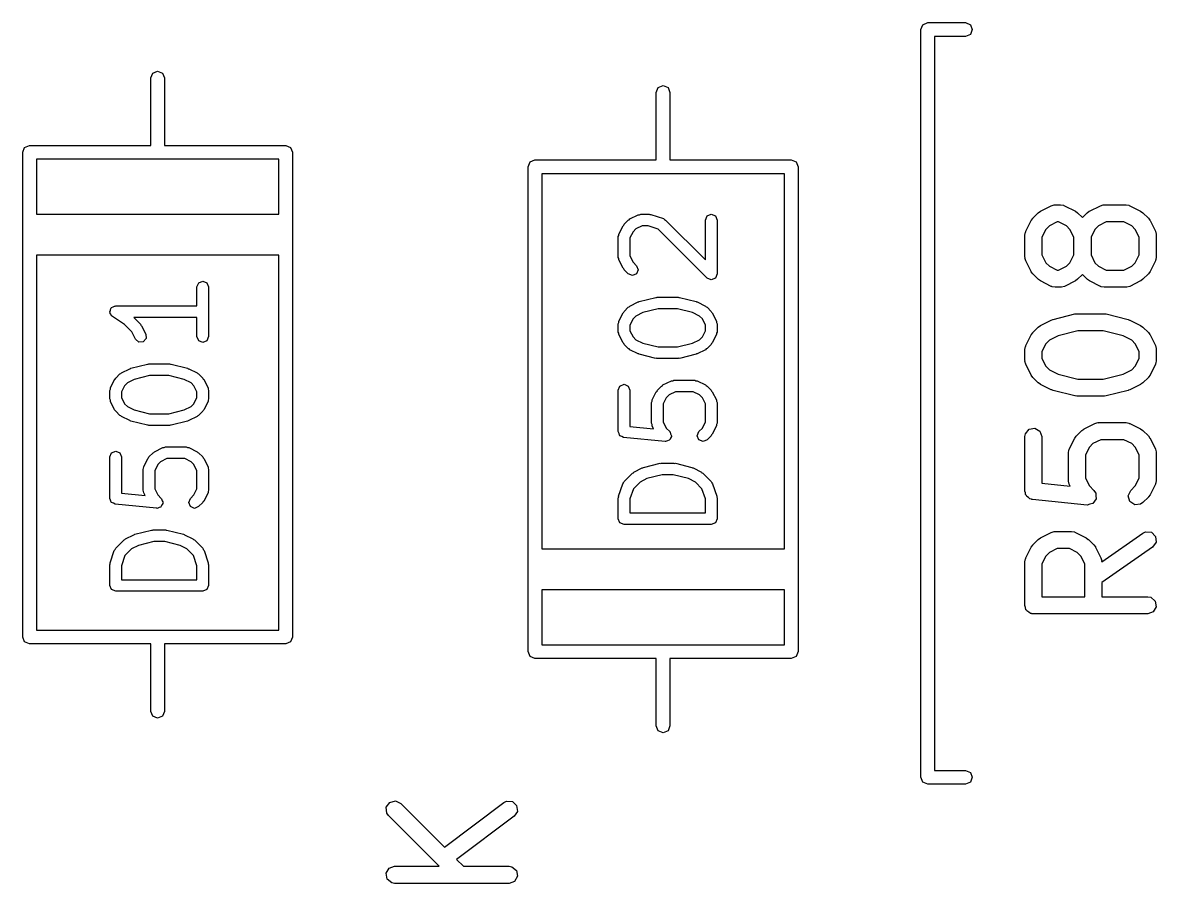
# Model space of a CAD drawing. Extents: x 101.6 to 192, y -111.7 to -65.4.
# Drawn here: x 172.91 to 182.82, y -77.96 to -70.43 of the extents above; entities that cross this region are included whole.
import ezdxf

# ---------------------------------------------------------------- set-up
doc = ezdxf.new("R2010")
doc.units = 0
doc.layers.add('BLACK', color=7, linetype='CONTINUOUS')

msp = doc.modelspace()

# ---------------------------------------------------------------- linework, layer by layer
at = {"layer": 'BLACK', "linetype": 'CONTINUOUS'}
for p, q in [((180.764, -70.4916), (180.782, -70.4492)), ((180.782, -70.4492), (180.824, -70.4316)), ((180.824, -70.4316), (181.154, -70.4316)), ((181.154, -70.4316), (181.197, -70.4492)), ((181.197, -70.4492), (181.214, -70.4916)), ((180.764, -77.0316), (180.764, -70.4916)), ((181.154, -70.5516), (180.884, -70.5516)), ((180.884, -70.5516), (180.884, -76.9716)), ((181.197, -70.534), (181.154, -70.5516)), ((181.214, -70.4916), (181.197, -70.534)), ((174.049, -70.873), (174.092, -70.8554)), ((174.092, -70.8554), (174.134, -70.873)), ((174.032, -70.9154), (174.049, -70.873)), ((174.032, -71.5054), (174.032, -70.9154)), ((174.134, -70.873), (174.152, -70.9154)), ((174.152, -70.9154), (174.152, -71.5054)), ((178.451, -71.0424), (178.469, -71)), ((178.451, -71.6324), (178.451, -71.0424)), ((178.469, -71), (178.511, -70.9824)), ((178.511, -70.9824), (178.554, -71)), ((178.554, -71), (178.571, -71.0424)), ((178.571, -71.0424), (178.571, -71.6324)), ((172.912, -71.5654), (172.929, -71.523)), ((172.929, -71.523), (172.972, -71.5054)), ((172.972, -71.5054), (174.032, -71.5054)), ((174.152, -71.5054), (175.212, -71.5054)), ((175.212, -71.5054), (175.254, -71.523)), ((175.254, -71.523), (175.272, -71.5654)), ((172.912, -75.8054), (172.912, -71.5654)), ((175.152, -71.6254), (173.032, -71.6254)), ((173.032, -71.6254), (173.032, -72.1054)), ((175.152, -72.1054), (175.152, -71.6254)), ((175.272, -71.5654), (175.272, -75.8054)), ((177.331, -71.6924), (177.349, -71.65)), ((177.349, -71.65), (177.391, -71.6324)), ((177.391, -71.6324), (178.451, -71.6324)), ((178.571, -71.6324), (179.631, -71.6324)), ((179.631, -71.6324), (179.674, -71.65)), ((179.674, -71.65), (179.691, -71.6924)), ((177.331, -75.9324), (177.331, -71.6924)), ((179.571, -71.7524), (177.451, -71.7524)), ((177.451, -71.7524), (177.451, -75.0324)), ((179.571, -75.0324), (179.571, -71.7524)), ((179.691, -71.6924), (179.691, -75.9324)), ((181.81, -72.0802), (181.905, -72.0326)), ((181.905, -72.0326), (181.93, -72.0252)), ((181.93, -72.0252), (181.934, -72.0262)), ((181.934, -72.0262), (181.939, -72.0247)), ((181.939, -72.0247), (181.986, -72.0247)), ((181.986, -72.0247), (182.012, -72.0292)), ((182.012, -72.0292), (182.015, -72.0321)), ((182.015, -72.0321), (182.02, -72.0326)), ((182.02, -72.0326), (182.115, -72.0802)), ((182.238, -72.0802), (182.334, -72.0326)), ((182.334, -72.0326), (182.359, -72.0252)), ((182.359, -72.0252), (182.363, -72.0262)), ((182.363, -72.0262), (182.367, -72.0247)), ((182.367, -72.0247), (182.558, -72.0247)), ((182.558, -72.0247), (182.583, -72.0292)), ((182.583, -72.0292), (182.587, -72.0321)), ((182.587, -72.0321), (182.591, -72.0326)), ((182.591, -72.0326), (182.686, -72.0802)), ((173.032, -72.1054), (175.152, -72.1054)), ((178.214, -72.1549), (178.22, -72.1486)), ((178.22, -72.1486), (178.293, -72.1123)), ((178.293, -72.1123), (178.304, -72.1115)), ((178.304, -72.1115), (178.315, -72.107)), ((178.315, -72.107), (178.388, -72.107)), ((178.388, -72.107), (178.396, -72.1102)), ((178.396, -72.1102), (178.404, -72.1096)), ((178.404, -72.1096), (178.513, -72.1459)), ((178.513, -72.1459), (178.522, -72.1536)), ((178.881, -72.1578), (178.896, -72.1218)), ((178.896, -72.1218), (178.932, -72.107)), ((178.932, -72.107), (178.968, -72.1218)), ((178.968, -72.1218), (178.983, -72.1578)), ((181.729, -72.1614), (181.742, -72.1434)), ((181.742, -72.1434), (181.743, -72.1419)), ((181.743, -72.1419), (181.79, -72.0943)), ((181.79, -72.0943), (181.809, -72.0814)), ((181.809, -72.0814), (181.81, -72.0802)), ((182.115, -72.0802), (182.133, -72.0936)), ((182.133, -72.0936), (182.135, -72.0943)), ((182.135, -72.0943), (182.177, -72.1365)), ((182.177, -72.1365), (182.219, -72.0943)), ((182.219, -72.0943), (182.237, -72.0814)), ((182.237, -72.0814), (182.238, -72.0802)), ((182.686, -72.0802), (182.704, -72.0936)), ((182.704, -72.0936), (182.706, -72.0943)), ((182.706, -72.0943), (182.754, -72.1419)), ((182.754, -72.1419), (182.766, -72.1603)), ((178.125, -72.2802), (178.161, -72.2076)), ((178.161, -72.2076), (178.167, -72.2021)), ((178.167, -72.2021), (178.17, -72.1944)), ((178.17, -72.1944), (178.207, -72.1581)), ((178.207, -72.1581), (178.214, -72.1549)), ((178.273, -72.2358), (178.248, -72.2604)), ((178.327, -72.2086), (178.273, -72.2358)), ((178.38, -72.2086), (178.327, -72.2086)), ((178.469, -72.2385), (178.38, -72.2086)), ((178.896, -72.6654), (178.469, -72.2385)), ((178.522, -72.1536), (178.533, -72.1581)), ((178.533, -72.1581), (178.881, -72.5068)), ((178.881, -72.5068), (178.881, -72.1578)), ((178.983, -72.1578), (178.983, -72.6295)), ((181.681, -72.2566), (181.729, -72.1614)), ((181.857, -72.2394), (181.823, -72.3079)), ((181.888, -72.209), (181.857, -72.2394)), ((181.956, -72.1747), (181.888, -72.209)), ((181.969, -72.1747), (181.956, -72.1747)), ((182.037, -72.209), (181.969, -72.1747)), ((182.067, -72.2394), (182.037, -72.209)), ((182.102, -72.3079), (182.067, -72.2394)), ((182.286, -72.2394), (182.252, -72.3079)), ((182.316, -72.209), (182.286, -72.2394)), ((182.385, -72.1747), (182.316, -72.209)), ((182.54, -72.1747), (182.385, -72.1747)), ((182.609, -72.209), (182.54, -72.1747)), ((182.639, -72.2394), (182.609, -72.209)), ((182.673, -72.3079), (182.639, -72.2394)), ((182.766, -72.1603), (182.768, -72.1614)), ((182.768, -72.1614), (182.815, -72.2566)), ((178.119, -72.3029), (178.124, -72.292)), ((178.119, -72.4843), (178.119, -72.3029)), ((178.124, -72.292), (178.125, -72.2802)), ((178.248, -72.2604), (178.221, -72.3149)), ((178.221, -72.3149), (178.221, -72.4723)), ((181.673, -72.2902), (181.678, -72.2645)), ((181.673, -72.4807), (181.673, -72.2902)), ((181.678, -72.2645), (181.681, -72.2611)), ((181.681, -72.2611), (181.681, -72.2566)), ((181.823, -72.3079), (181.823, -72.463)), ((182.102, -72.463), (182.102, -72.3079)), ((182.252, -72.3079), (182.252, -72.463)), ((182.673, -72.463), (182.673, -72.3079)), ((182.815, -72.2566), (182.823, -72.2816)), ((182.823, -72.2816), (182.822, -72.286)), ((182.822, -72.286), (182.823, -72.2902)), ((182.823, -72.2902), (182.823, -72.4807)), ((173.032, -72.4654), (173.032, -75.7454)), ((175.152, -72.4654), (173.032, -72.4654)), ((175.152, -75.7454), (175.152, -72.4654)), ((178.124, -72.4953), (178.119, -72.4843)), ((178.125, -72.5071), (178.124, -72.4953)), ((178.161, -72.5796), (178.125, -72.5071)), ((178.221, -72.4723), (178.248, -72.5268)), ((178.248, -72.5268), (178.279, -72.5573)), ((181.675, -72.4849), (181.673, -72.4807)), ((181.674, -72.4892), (181.675, -72.4849)), ((181.681, -72.5142), (181.674, -72.4892)), ((181.729, -72.6094), (181.681, -72.5142)), ((181.823, -72.463), (181.857, -72.5315)), ((181.857, -72.5315), (181.888, -72.5619)), ((182.037, -72.5619), (182.067, -72.5315)), ((182.067, -72.5315), (182.102, -72.463)), ((182.252, -72.463), (182.286, -72.5315)), ((182.286, -72.5315), (182.316, -72.5619)), ((182.609, -72.5619), (182.639, -72.5315)), ((182.639, -72.5315), (182.673, -72.463)), ((182.815, -72.5142), (182.768, -72.6094)), ((182.816, -72.5097), (182.815, -72.5142)), ((182.819, -72.5063), (182.816, -72.5097)), ((182.823, -72.4807), (182.819, -72.5063)), ((178.167, -72.5851), (178.161, -72.5796)), ((178.17, -72.5928), (178.167, -72.5851)), ((178.207, -72.6291), (178.17, -72.5928)), ((178.243, -72.644), (178.207, -72.6291)), ((178.279, -72.6291), (178.243, -72.644)), ((178.279, -72.5573), (178.293, -72.5932)), ((178.293, -72.5932), (178.279, -72.6291)), ((178.983, -72.6295), (178.968, -72.6654)), ((181.73, -72.6106), (181.729, -72.6094)), ((181.743, -72.6289), (181.73, -72.6106)), ((181.79, -72.6765), (181.743, -72.6289)), ((181.888, -72.5619), (181.956, -72.5961)), ((181.956, -72.5961), (181.969, -72.5961)), ((181.969, -72.5961), (182.037, -72.5619)), ((182.177, -72.6343), (182.135, -72.6765)), ((182.219, -72.6765), (182.177, -72.6343)), ((182.316, -72.5619), (182.385, -72.5961)), ((182.385, -72.5961), (182.54, -72.5961)), ((182.54, -72.5961), (182.609, -72.5619)), ((182.754, -72.6289), (182.706, -72.6765)), ((182.768, -72.6094), (182.754, -72.6274)), ((182.754, -72.6274), (182.754, -72.6289)), ((174.436, -72.742), (174.451, -72.706)), ((174.436, -72.9089), (174.436, -72.742)), ((174.451, -72.706), (174.487, -72.6912)), ((174.487, -72.6912), (174.523, -72.706)), ((174.523, -72.706), (174.538, -72.742)), ((174.538, -72.742), (174.538, -73.1774)), ((178.932, -72.6803), (178.896, -72.6654)), ((178.968, -72.6654), (178.932, -72.6803)), ((181.792, -72.6772), (181.79, -72.6765)), ((181.81, -72.6906), (181.792, -72.6772)), ((181.905, -72.7382), (181.81, -72.6906)), ((181.91, -72.7387), (181.905, -72.7382)), ((181.913, -72.7416), (181.91, -72.7387)), ((181.939, -72.7461), (181.913, -72.7416)), ((181.986, -72.7461), (181.939, -72.7461)), ((181.99, -72.7446), (181.986, -72.7461)), ((181.995, -72.7456), (181.99, -72.7446)), ((182.02, -72.7382), (181.995, -72.7456)), ((182.115, -72.6906), (182.02, -72.7382)), ((182.116, -72.6894), (182.115, -72.6906)), ((182.135, -72.6765), (182.116, -72.6894)), ((182.22, -72.6772), (182.219, -72.6765)), ((182.238, -72.6906), (182.22, -72.6772)), ((182.334, -72.7382), (182.238, -72.6906)), ((182.338, -72.7387), (182.334, -72.7382)), ((182.342, -72.7416), (182.338, -72.7387)), ((182.367, -72.7461), (182.342, -72.7416)), ((182.558, -72.7461), (182.367, -72.7461)), ((182.562, -72.7446), (182.558, -72.7461)), ((182.566, -72.7456), (182.562, -72.7446)), ((182.591, -72.7382), (182.566, -72.7456)), ((182.686, -72.6906), (182.591, -72.7382)), ((182.688, -72.6894), (182.686, -72.6906)), ((182.706, -72.6765), (182.688, -72.6894)), ((178.303, -72.8705), (178.448, -72.8342)), ((178.448, -72.8342), (178.454, -72.8351)), ((178.454, -72.8351), (178.46, -72.8327)), ((178.46, -72.8327), (178.642, -72.8327)), ((178.642, -72.8327), (178.648, -72.8351)), ((178.648, -72.8351), (178.654, -72.8342)), ((178.654, -72.8342), (178.799, -72.8705)), ((173.68, -72.946), (173.683, -72.9315)), ((173.683, -72.9315), (173.687, -72.9286)), ((173.687, -72.9286), (173.689, -72.9238)), ((173.689, -72.9238), (173.703, -72.9181)), ((173.703, -72.9181), (173.715, -72.9099)), ((173.715, -72.9099), (173.72, -72.9109)), ((173.72, -72.9109), (173.725, -72.9089)), ((173.725, -72.9089), (174.436, -72.9089)), ((178.17, -72.9564), (178.207, -72.9201)), ((178.207, -72.9201), (178.214, -72.9169)), ((178.214, -72.9169), (178.22, -72.9106)), ((178.22, -72.9106), (178.293, -72.8743)), ((178.293, -72.8743), (178.298, -72.8739)), ((178.298, -72.8739), (178.303, -72.8705)), ((178.467, -72.9343), (178.333, -72.9677)), ((178.636, -72.9343), (178.467, -72.9343)), ((178.769, -72.9677), (178.636, -72.9343)), ((178.799, -72.8705), (178.804, -72.8739)), ((178.804, -72.8739), (178.81, -72.8743)), ((178.81, -72.8743), (178.882, -72.9106)), ((178.882, -72.9106), (178.888, -72.9169)), ((178.888, -72.9169), (178.895, -72.9201)), ((178.895, -72.9201), (178.932, -72.9564)), ((173.674, -72.9597), (173.68, -72.946)), ((173.676, -72.9645), (173.674, -72.9597)), ((173.675, -72.9696), (173.676, -72.9645)), ((173.684, -72.9819), (173.675, -72.9696)), ((173.689, -72.9956), (173.684, -72.9819)), ((173.694, -72.9976), (173.689, -72.9956)), ((173.697, -73.002), (173.694, -72.9976)), ((173.802, -73.0717), (173.697, -73.002)), ((174.436, -73.0105), (173.884, -73.0105)), ((173.884, -73.0105), (173.942, -73.0689)), ((174.436, -73.1774), (174.436, -73.0105)), ((178.124, -73.054), (178.125, -73.0422)), ((178.125, -73.0422), (178.161, -72.9696)), ((178.161, -72.9696), (178.167, -72.9641)), ((178.167, -72.9641), (178.17, -72.9564)), ((178.248, -73.0224), (178.221, -73.0769)), ((178.273, -72.9978), (178.248, -73.0224)), ((178.333, -72.9677), (178.273, -72.9978)), ((178.829, -72.9978), (178.769, -72.9677)), ((178.854, -73.0224), (178.829, -72.9978)), ((178.881, -73.0769), (178.854, -73.0224)), ((178.932, -72.9564), (178.935, -72.9641)), ((178.935, -72.9641), (178.941, -72.9696)), ((178.941, -72.9696), (178.978, -73.0422)), ((178.978, -73.0422), (178.978, -73.054)), ((181.81, -73.0802), (181.905, -73.0326)), ((181.905, -73.0326), (181.918, -73.0289)), ((181.918, -73.0289), (181.92, -73.0269)), ((181.92, -73.0269), (182.111, -72.9793)), ((182.111, -72.9793), (182.126, -72.9783)), ((182.126, -72.9783), (182.129, -72.9771)), ((182.129, -72.9771), (182.367, -72.9771)), ((182.367, -72.9771), (182.382, -72.9797)), ((182.382, -72.9797), (182.385, -72.9793)), ((182.385, -72.9793), (182.576, -73.0269)), ((182.576, -73.0269), (182.588, -73.0322)), ((182.588, -73.0322), (182.591, -73.0326)), ((182.591, -73.0326), (182.686, -73.0802)), ((173.865, -73.1349), (173.802, -73.0717)), ((173.897, -73.2001), (173.865, -73.1349)), ((173.942, -73.0689), (173.946, -73.0766)), ((173.946, -73.0766), (173.952, -73.0821)), ((173.952, -73.0821), (173.988, -73.1547)), ((178.119, -73.0649), (178.124, -73.054)), ((178.119, -73.1375), (178.119, -73.0649)), ((178.124, -73.1484), (178.119, -73.1375)), ((178.221, -73.0769), (178.221, -73.1255)), ((178.221, -73.1255), (178.248, -73.18)), ((178.854, -73.18), (178.881, -73.1255)), ((178.881, -73.1255), (178.881, -73.0769)), ((178.978, -73.054), (178.983, -73.0649)), ((178.983, -73.1375), (178.978, -73.1484)), ((178.983, -73.0649), (178.983, -73.1375)), ((181.742, -73.1434), (181.743, -73.1419)), ((181.743, -73.1419), (181.79, -73.0943)), ((181.79, -73.0943), (181.809, -73.0814)), ((181.809, -73.0814), (181.81, -73.0802)), ((182.138, -73.1271), (181.965, -73.1705)), ((182.358, -73.1271), (182.138, -73.1271)), ((182.532, -73.1705), (182.358, -73.1271)), ((182.686, -73.0802), (182.704, -73.0936)), ((182.704, -73.0936), (182.706, -73.0943)), ((182.706, -73.0943), (182.754, -73.1419)), ((182.754, -73.1419), (182.766, -73.1603)), ((173.927, -73.2256), (173.897, -73.2001)), ((173.966, -73.2228), (173.927, -73.2256)), ((173.991, -73.1935), (173.966, -73.2228)), ((173.988, -73.1547), (173.991, -73.1935)), ((174.451, -73.2133), (174.436, -73.1774)), ((174.487, -73.2282), (174.451, -73.2133)), ((174.523, -73.2133), (174.487, -73.2282)), ((174.538, -73.1774), (174.523, -73.2133)), ((178.125, -73.1602), (178.124, -73.1484)), ((178.161, -73.2328), (178.125, -73.1602)), ((178.167, -73.2383), (178.161, -73.2328)), ((178.17, -73.246), (178.167, -73.2383)), ((178.248, -73.18), (178.273, -73.2046)), ((178.273, -73.2046), (178.333, -73.2347)), ((178.333, -73.2347), (178.467, -73.2681)), ((178.636, -73.2681), (178.769, -73.2347)), ((178.769, -73.2347), (178.829, -73.2046)), ((178.829, -73.2046), (178.854, -73.18)), ((178.935, -73.2383), (178.932, -73.246)), ((178.941, -73.2328), (178.935, -73.2383)), ((178.978, -73.1602), (178.941, -73.2328)), ((178.978, -73.1484), (178.978, -73.1602)), ((181.681, -73.2566), (181.729, -73.1614)), ((181.729, -73.1614), (181.742, -73.1434)), ((181.857, -73.2394), (181.823, -73.3079)), ((181.888, -73.209), (181.857, -73.2394)), ((181.965, -73.1705), (181.888, -73.209)), ((182.609, -73.209), (182.532, -73.1705)), ((182.639, -73.2394), (182.609, -73.209)), ((182.673, -73.3079), (182.639, -73.2394)), ((182.766, -73.1603), (182.768, -73.1614)), ((182.768, -73.1614), (182.815, -73.2566)), ((178.207, -73.2823), (178.17, -73.246)), ((178.214, -73.2855), (178.207, -73.2823)), ((178.22, -73.2918), (178.214, -73.2855)), ((178.293, -73.3281), (178.22, -73.2918)), ((178.298, -73.3285), (178.293, -73.3281)), ((178.303, -73.3319), (178.298, -73.3285)), ((178.448, -73.3682), (178.303, -73.3319)), ((178.467, -73.2681), (178.636, -73.2681)), ((178.799, -73.3319), (178.654, -73.3682)), ((178.804, -73.3285), (178.799, -73.3319)), ((178.81, -73.3281), (178.804, -73.3285)), ((178.882, -73.2918), (178.81, -73.3281)), ((178.888, -73.2855), (178.882, -73.2918)), ((178.895, -73.2823), (178.888, -73.2855)), ((178.932, -73.246), (178.895, -73.2823)), ((181.673, -73.2902), (181.678, -73.2645)), ((181.673, -73.3854), (181.673, -73.2902)), ((181.678, -73.2645), (181.681, -73.2611)), ((181.681, -73.2611), (181.681, -73.2566)), ((181.823, -73.3079), (181.823, -73.3677)), ((182.673, -73.3677), (182.673, -73.3079)), ((182.815, -73.2566), (182.823, -73.2816)), ((182.823, -73.2816), (182.822, -73.286)), ((182.822, -73.286), (182.823, -73.2902)), ((182.823, -73.2902), (182.823, -73.3854)), ((173.858, -73.4547), (174.003, -73.4184)), ((174.003, -73.4184), (174.009, -73.4193)), ((174.009, -73.4193), (174.015, -73.4169)), ((174.015, -73.4169), (174.197, -73.4169)), ((174.197, -73.4169), (174.203, -73.4193)), ((174.203, -73.4193), (174.209, -73.4184)), ((174.209, -73.4184), (174.354, -73.4547)), ((178.454, -73.3672), (178.448, -73.3682)), ((178.46, -73.3697), (178.454, -73.3672)), ((178.642, -73.3697), (178.46, -73.3697)), ((178.648, -73.3672), (178.642, -73.3697)), ((178.654, -73.3682), (178.648, -73.3672)), ((181.675, -73.3896), (181.673, -73.3854)), ((181.674, -73.394), (181.675, -73.3896)), ((181.681, -73.419), (181.674, -73.394)), ((181.729, -73.5142), (181.681, -73.419)), ((181.823, -73.3677), (181.857, -73.4362)), ((181.857, -73.4362), (181.888, -73.4666)), ((182.609, -73.4666), (182.639, -73.4362)), ((182.639, -73.4362), (182.673, -73.3677)), ((182.815, -73.419), (182.768, -73.5142)), ((182.816, -73.4145), (182.815, -73.419)), ((182.819, -73.4111), (182.816, -73.4145)), ((182.823, -73.3854), (182.819, -73.4111)), ((173.725, -73.5406), (173.762, -73.5043)), ((173.762, -73.5043), (173.769, -73.5011)), ((173.769, -73.5011), (173.775, -73.4948)), ((173.775, -73.4948), (173.848, -73.4585)), ((173.848, -73.4585), (173.853, -73.4581)), ((173.853, -73.4581), (173.858, -73.4547)), ((174.022, -73.5185), (173.888, -73.5519)), ((174.191, -73.5185), (174.022, -73.5185)), ((174.324, -73.5519), (174.191, -73.5185)), ((174.354, -73.4547), (174.359, -73.4581)), ((174.359, -73.4581), (174.365, -73.4585)), ((174.365, -73.4585), (174.437, -73.4948)), ((174.437, -73.4948), (174.443, -73.5011)), ((174.443, -73.5011), (174.45, -73.5043)), ((174.45, -73.5043), (174.487, -73.5406)), ((181.73, -73.5153), (181.729, -73.5142)), ((181.743, -73.5337), (181.73, -73.5153)), ((181.79, -73.5813), (181.743, -73.5337)), ((181.888, -73.4666), (181.965, -73.5051)), ((181.965, -73.5051), (182.138, -73.5485)), ((182.358, -73.5485), (182.532, -73.5051)), ((182.532, -73.5051), (182.609, -73.4666)), ((182.754, -73.5337), (182.706, -73.5813)), ((182.768, -73.5142), (182.754, -73.5322)), ((182.754, -73.5322), (182.754, -73.5337)), ((173.674, -73.6491), (173.679, -73.6382)), ((173.679, -73.6382), (173.68, -73.6264)), ((173.68, -73.6264), (173.716, -73.5538)), ((173.716, -73.5538), (173.722, -73.5483)), ((173.722, -73.5483), (173.725, -73.5406)), ((173.803, -73.6066), (173.776, -73.6611)), ((173.828, -73.582), (173.803, -73.6066)), ((173.888, -73.5519), (173.828, -73.582)), ((174.384, -73.582), (174.324, -73.5519)), ((174.409, -73.6066), (174.384, -73.582)), ((174.436, -73.6611), (174.409, -73.6066)), ((174.487, -73.5406), (174.49, -73.5483)), ((174.49, -73.5483), (174.496, -73.5538)), ((174.496, -73.5538), (174.533, -73.6264)), ((174.533, -73.6264), (174.533, -73.6382)), ((174.533, -73.6382), (174.538, -73.6491)), ((178.119, -73.6455), (178.134, -73.6096)), ((178.134, -73.6096), (178.17, -73.5947)), ((178.17, -73.5947), (178.206, -73.6096)), ((178.206, -73.6096), (178.221, -73.6455)), ((178.461, -73.6458), (178.497, -73.6096)), ((178.497, -73.6096), (178.505, -73.6064)), ((178.505, -73.6064), (178.51, -73.6)), ((178.51, -73.6), (178.583, -73.5638)), ((178.583, -73.5638), (178.595, -73.5629)), ((178.595, -73.5629), (178.606, -73.5584)), ((178.606, -73.5584), (178.787, -73.5584)), ((178.787, -73.5584), (178.798, -73.5629)), ((178.798, -73.5629), (178.81, -73.5638)), ((178.81, -73.5638), (178.882, -73.6)), ((178.882, -73.6), (178.888, -73.6064)), ((178.888, -73.6064), (178.895, -73.6096)), ((178.895, -73.6096), (178.932, -73.6458)), ((181.792, -73.582), (181.79, -73.5813)), ((181.81, -73.5954), (181.792, -73.582)), ((181.905, -73.643), (181.81, -73.5954)), ((182.138, -73.5485), (182.358, -73.5485)), ((182.686, -73.5954), (182.591, -73.643)), ((182.688, -73.5942), (182.686, -73.5954)), ((182.706, -73.5813), (182.688, -73.5942)), ((173.674, -73.7217), (173.674, -73.6491)), ((173.679, -73.7326), (173.674, -73.7217)), ((173.68, -73.7444), (173.679, -73.7326)), ((173.776, -73.6611), (173.776, -73.7097)), ((173.776, -73.7097), (173.803, -73.7642)), ((174.409, -73.7642), (174.436, -73.7097)), ((174.436, -73.7097), (174.436, -73.6611)), ((174.538, -73.7217), (174.533, -73.7326)), ((174.533, -73.7326), (174.533, -73.7444)), ((174.538, -73.6491), (174.538, -73.7217)), ((178.119, -74.0083), (178.119, -73.6455)), ((178.221, -73.6455), (178.221, -73.9624)), ((178.414, -73.7434), (178.415, -73.7316)), ((178.415, -73.7316), (178.451, -73.6591)), ((178.451, -73.6591), (178.458, -73.6536)), ((178.458, -73.6536), (178.461, -73.6458)), ((178.538, -73.7119), (178.511, -73.7663)), ((178.563, -73.6872), (178.538, -73.7119)), ((178.618, -73.66), (178.563, -73.6872)), ((178.775, -73.66), (178.618, -73.66)), ((178.829, -73.6872), (178.775, -73.66)), ((178.854, -73.7119), (178.829, -73.6872)), ((178.881, -73.7663), (178.854, -73.7119)), ((178.932, -73.6458), (178.935, -73.6536)), ((178.935, -73.6536), (178.941, -73.6591)), ((178.941, -73.6591), (178.978, -73.7316)), ((178.978, -73.7316), (178.978, -73.7434)), ((181.909, -73.6434), (181.905, -73.643)), ((181.92, -73.6487), (181.909, -73.6434)), ((182.111, -73.6963), (181.92, -73.6487)), ((182.114, -73.6959), (182.111, -73.6963)), ((182.129, -73.6985), (182.114, -73.6959)), ((182.367, -73.6985), (182.129, -73.6985)), ((182.37, -73.6973), (182.367, -73.6985)), ((182.385, -73.6963), (182.37, -73.6973)), ((182.576, -73.6487), (182.385, -73.6963)), ((182.579, -73.6467), (182.576, -73.6487)), ((182.591, -73.643), (182.579, -73.6467)), ((173.716, -73.817), (173.68, -73.7444)), ((173.722, -73.8225), (173.716, -73.817)), ((173.725, -73.8302), (173.722, -73.8225)), ((173.762, -73.8665), (173.725, -73.8302)), ((173.803, -73.7642), (173.828, -73.7888)), ((173.828, -73.7888), (173.888, -73.8189)), ((173.888, -73.8189), (174.022, -73.8523)), ((174.191, -73.8523), (174.324, -73.8189)), ((174.324, -73.8189), (174.384, -73.7888)), ((174.384, -73.7888), (174.409, -73.7642)), ((174.487, -73.8302), (174.45, -73.8665)), ((174.49, -73.8225), (174.487, -73.8302)), ((174.496, -73.817), (174.49, -73.8225)), ((174.533, -73.7444), (174.496, -73.817)), ((178.41, -73.7543), (178.414, -73.7434)), ((178.41, -73.9358), (178.41, -73.7543)), ((178.511, -73.7663), (178.511, -73.9238)), ((178.881, -73.9238), (178.881, -73.7663)), ((178.978, -73.7434), (178.983, -73.7543)), ((178.983, -73.7543), (178.983, -73.9358)), ((173.769, -73.8697), (173.762, -73.8665)), ((173.775, -73.876), (173.769, -73.8697)), ((173.848, -73.9123), (173.775, -73.876)), ((173.853, -73.9127), (173.848, -73.9123)), ((173.858, -73.9161), (173.853, -73.9127)), ((174.003, -73.9524), (173.858, -73.9161)), ((174.022, -73.8523), (174.191, -73.8523)), ((174.354, -73.9161), (174.209, -73.9524)), ((174.359, -73.9127), (174.354, -73.9161)), ((174.365, -73.9123), (174.359, -73.9127)), ((174.437, -73.876), (174.365, -73.9123)), ((174.443, -73.8697), (174.437, -73.876)), ((174.45, -73.8665), (174.443, -73.8697)), ((178.414, -73.9467), (178.41, -73.9358)), ((178.511, -73.9238), (178.538, -73.9783)), ((178.854, -73.9783), (178.881, -73.9238)), ((178.983, -73.9358), (178.978, -73.9467)), ((182.286, -73.9374), (182.311, -73.93)), ((182.311, -73.93), (182.315, -73.931)), ((182.315, -73.931), (182.32, -73.9295)), ((182.32, -73.9295), (182.558, -73.9295)), ((182.558, -73.9295), (182.583, -73.934)), ((182.583, -73.934), (182.587, -73.9369)), ((174.009, -73.9514), (174.003, -73.9524)), ((174.015, -73.9539), (174.009, -73.9514)), ((174.197, -73.9539), (174.015, -73.9539)), ((174.203, -73.9514), (174.197, -73.9539)), ((174.209, -73.9524), (174.203, -73.9514)), ((178.126, -74.0241), (178.119, -74.0083)), ((178.131, -74.0405), (178.126, -74.0241)), ((178.221, -73.9624), (178.427, -73.983)), ((178.415, -73.9585), (178.414, -73.9467)), ((178.427, -73.983), (178.415, -73.9585)), ((178.538, -73.9783), (178.569, -74.0087)), ((178.569, -74.0087), (178.57, -74.0112)), ((178.57, -74.0112), (178.572, -74.0125)), ((178.572, -74.0125), (178.577, -74.0288)), ((178.577, -74.0288), (178.584, -74.0446)), ((178.809, -74.0446), (178.824, -74.0087)), ((178.824, -74.0087), (178.854, -73.9783)), ((178.941, -74.0311), (178.935, -74.0365)), ((178.978, -73.9585), (178.941, -74.0311)), ((178.978, -73.9467), (178.978, -73.9585)), ((181.673, -74.0521), (181.678, -74.0264)), ((181.678, -74.0264), (181.711, -73.9871)), ((181.711, -73.9871), (181.761, -73.9782)), ((181.761, -73.9782), (181.806, -74.0039)), ((181.806, -74.0039), (181.823, -74.0521)), ((182.124, -74.0467), (182.171, -73.9991)), ((182.171, -73.9991), (182.19, -73.9862)), ((182.19, -73.9862), (182.191, -73.985)), ((182.191, -73.985), (182.286, -73.9374)), ((182.587, -73.9369), (182.591, -73.9374)), ((182.591, -73.9374), (182.686, -73.985)), ((182.686, -73.985), (182.704, -73.9984)), ((182.704, -73.9984), (182.706, -73.9991)), ((182.706, -73.9991), (182.754, -74.0467)), ((178.133, -74.0418), (178.131, -74.0405)), ((178.134, -74.0443), (178.133, -74.0418)), ((178.15, -74.0508), (178.134, -74.0443)), ((178.165, -74.0589), (178.15, -74.0508)), ((178.528, -74.0952), (178.165, -74.0589)), ((178.53, -74.0944), (178.528, -74.0952)), ((178.533, -74.0954), (178.53, -74.0944)), ((178.549, -74.0889), (178.533, -74.0954)), ((178.565, -74.0839), (178.549, -74.0889)), ((178.566, -74.0816), (178.565, -74.0839)), ((178.569, -74.0805), (178.566, -74.0816)), ((178.575, -74.0648), (178.569, -74.0805)), ((178.584, -74.0497), (178.575, -74.0648)), ((178.584, -74.0446), (178.583, -74.0471)), ((178.583, -74.0471), (178.584, -74.0497)), ((178.824, -74.0805), (178.809, -74.0446)), ((178.86, -74.0954), (178.824, -74.0805)), ((178.895, -74.0805), (178.86, -74.0954)), ((178.932, -74.0443), (178.895, -74.0805)), ((178.935, -74.0365), (178.932, -74.0443)), ((181.673, -74.5283), (181.673, -74.0521)), ((181.823, -74.0521), (181.823, -74.4604)), ((182.062, -74.1614), (182.11, -74.0662)), ((182.11, -74.0662), (182.123, -74.0482)), ((182.123, -74.0482), (182.124, -74.0467)), ((182.269, -74.1137), (182.238, -74.1441)), ((182.337, -74.0795), (182.269, -74.1137)), ((182.54, -74.0795), (182.337, -74.0795)), ((182.609, -74.1137), (182.54, -74.0795)), ((182.639, -74.1441), (182.609, -74.1137)), ((182.754, -74.0467), (182.766, -74.065)), ((182.766, -74.065), (182.768, -74.0662)), ((182.768, -74.0662), (182.815, -74.1614)), ((173.674, -74.2297), (173.689, -74.1938)), ((173.674, -74.5925), (173.674, -74.2297)), ((173.689, -74.1938), (173.725, -74.1789)), ((173.725, -74.1789), (173.761, -74.1938)), ((173.761, -74.1938), (173.776, -74.2297)), ((173.776, -74.2297), (173.776, -74.5466)), ((174.013, -74.2378), (174.016, -74.23)), ((174.016, -74.23), (174.052, -74.1938)), ((174.052, -74.1938), (174.06, -74.1906)), ((174.06, -74.1906), (174.065, -74.1842)), ((174.065, -74.1842), (174.138, -74.148)), ((174.138, -74.148), (174.15, -74.1471)), ((174.15, -74.1471), (174.161, -74.1426)), ((174.161, -74.1426), (174.342, -74.1426)), ((174.342, -74.1426), (174.353, -74.1471)), ((174.353, -74.1471), (174.365, -74.148)), ((174.365, -74.148), (174.437, -74.1842)), ((174.437, -74.1842), (174.443, -74.1906)), ((174.443, -74.1906), (174.45, -74.1938)), ((174.45, -74.1938), (174.487, -74.23)), ((174.487, -74.23), (174.49, -74.2378)), ((182.054, -74.1949), (182.059, -74.1693)), ((182.054, -74.433), (182.054, -74.1949)), ((182.059, -74.1693), (182.062, -74.1659)), ((182.062, -74.1659), (182.062, -74.1614)), ((182.238, -74.1441), (182.204, -74.2126)), ((182.204, -74.2126), (182.204, -74.4153)), ((182.673, -74.2126), (182.639, -74.1441)), ((182.673, -74.4153), (182.673, -74.2126)), ((182.815, -74.1614), (182.823, -74.1864)), ((182.823, -74.1864), (182.822, -74.1907)), ((182.822, -74.1907), (182.823, -74.1949)), ((182.823, -74.1949), (182.823, -74.433)), ((173.965, -74.3385), (173.969, -74.3276)), ((173.969, -74.3276), (173.97, -74.3158)), ((173.97, -74.3158), (174.006, -74.2433)), ((174.006, -74.2433), (174.013, -74.2378)), ((174.093, -74.2961), (174.066, -74.3505)), ((174.118, -74.2714), (174.093, -74.2961)), ((174.173, -74.2442), (174.118, -74.2714)), ((174.33, -74.2442), (174.173, -74.2442)), ((174.384, -74.2714), (174.33, -74.2442)), ((174.409, -74.2961), (174.384, -74.2714)), ((174.436, -74.3505), (174.409, -74.2961)), ((174.49, -74.2378), (174.496, -74.2433)), ((174.496, -74.2433), (174.533, -74.3158)), ((174.533, -74.3158), (174.533, -74.3276)), ((174.533, -74.3276), (174.538, -74.3385)), ((178.256, -74.362), (178.329, -74.3258)), ((178.329, -74.3258), (178.335, -74.3254)), ((178.335, -74.3254), (178.339, -74.3219)), ((178.339, -74.3219), (178.484, -74.2856)), ((178.484, -74.2856), (178.491, -74.2866)), ((178.491, -74.2866), (178.497, -74.2841)), ((178.497, -74.2841), (178.606, -74.2841)), ((178.606, -74.2841), (178.611, -74.2866)), ((178.611, -74.2866), (178.618, -74.2856)), ((178.618, -74.2856), (178.763, -74.3219)), ((178.763, -74.3219), (178.768, -74.3254)), ((178.768, -74.3254), (178.773, -74.3258)), ((178.773, -74.3258), (178.846, -74.362)), ((173.965, -74.52), (173.965, -74.3385)), ((174.066, -74.3505), (174.066, -74.508)), ((174.436, -74.508), (174.436, -74.3505)), ((174.538, -74.3385), (174.538, -74.52)), ((178.17, -74.4441), (178.243, -74.3716)), ((178.243, -74.3716), (178.251, -74.3684)), ((178.251, -74.3684), (178.256, -74.362)), ((178.369, -74.4191), (178.309, -74.4492)), ((178.503, -74.3857), (178.369, -74.4191)), ((178.599, -74.3857), (178.503, -74.3857)), ((178.733, -74.4191), (178.599, -74.3857)), ((178.793, -74.4492), (178.733, -74.4191)), ((178.846, -74.362), (178.851, -74.3684)), ((178.851, -74.3684), (178.859, -74.3716)), ((178.859, -74.3716), (178.932, -74.4441)), ((182.204, -74.4153), (182.238, -74.4838)), ((182.639, -74.4838), (182.673, -74.4153)), ((173.969, -74.5309), (173.965, -74.52)), ((174.066, -74.508), (174.093, -74.5624)), ((174.409, -74.5625), (174.436, -74.508)), ((174.538, -74.52), (174.533, -74.5309)), ((178.122, -74.5728), (178.158, -74.464)), ((178.158, -74.464), (178.166, -74.4551)), ((178.166, -74.4551), (178.17, -74.4441)), ((178.251, -74.5075), (178.221, -74.5972)), ((178.309, -74.4492), (178.251, -74.5075)), ((178.851, -74.5075), (178.793, -74.4492)), ((178.881, -74.5972), (178.851, -74.5075)), ((178.932, -74.4441), (178.936, -74.4551)), ((178.936, -74.4551), (178.944, -74.464)), ((178.944, -74.464), (178.98, -74.5728)), ((181.679, -74.5432), (181.673, -74.5283)), ((181.823, -74.4604), (182.071, -74.4852)), ((182.056, -74.4373), (182.054, -74.433)), ((182.055, -74.4416), (182.056, -74.4373)), ((182.062, -74.4666), (182.055, -74.4416)), ((182.071, -74.4852), (182.062, -74.4666)), ((182.238, -74.4838), (182.277, -74.5229)), ((182.277, -74.5229), (182.292, -74.5442)), ((182.578, -74.5694), (182.6, -74.5229)), ((182.6, -74.5229), (182.639, -74.4838)), ((182.815, -74.4666), (182.768, -74.5618)), ((182.816, -74.4621), (182.815, -74.4666)), ((182.819, -74.4587), (182.816, -74.4621)), ((182.823, -74.433), (182.819, -74.4587)), ((173.681, -74.6083), (173.674, -74.5925)), ((173.686, -74.6247), (173.681, -74.6083)), ((173.688, -74.626), (173.686, -74.6247)), ((173.689, -74.6285), (173.688, -74.626)), ((173.705, -74.635), (173.689, -74.6285)), ((173.776, -74.5466), (173.982, -74.5672)), ((173.97, -74.5427), (173.969, -74.5309)), ((173.982, -74.5672), (173.97, -74.5427)), ((174.093, -74.5624), (174.124, -74.5929)), ((174.124, -74.5929), (174.125, -74.5954)), ((174.125, -74.5954), (174.127, -74.5967)), ((174.127, -74.5967), (174.132, -74.613)), ((174.132, -74.613), (174.139, -74.6288)), ((174.139, -74.6288), (174.138, -74.6313)), ((174.364, -74.6288), (174.379, -74.5929)), ((174.379, -74.6647), (174.364, -74.6288)), ((174.379, -74.5929), (174.409, -74.5625)), ((174.487, -74.6285), (174.45, -74.6647)), ((174.49, -74.6207), (174.487, -74.6285)), ((174.496, -74.6153), (174.49, -74.6207)), ((174.533, -74.5427), (174.496, -74.6153)), ((174.533, -74.5309), (174.533, -74.5427)), ((178.119, -74.5889), (178.123, -74.5812)), ((178.119, -74.7703), (178.119, -74.5889)), ((178.123, -74.5812), (178.122, -74.5728)), ((178.221, -74.5972), (178.221, -74.7195)), ((178.881, -74.7195), (178.881, -74.5972)), ((178.98, -74.5728), (178.98, -74.5812)), ((178.98, -74.5812), (178.983, -74.5889)), ((178.983, -74.5889), (178.983, -74.7703)), ((181.68, -74.5591), (181.679, -74.5432)), ((181.687, -74.5666), (181.68, -74.5591)), ((181.691, -74.5765), (181.687, -74.5666)), ((181.705, -74.5844), (181.691, -74.5765)), ((181.716, -74.5959), (181.705, -74.5844)), ((181.732, -74.6006), (181.716, -74.5959)), ((181.735, -74.6021), (181.732, -74.6006)), ((181.737, -74.6018), (181.735, -74.6021)), ((181.741, -74.6029), (181.737, -74.6018)), ((182.217, -74.6505), (181.741, -74.6029)), ((182.282, -74.6167), (182.267, -74.6373)), ((182.297, -74.5962), (182.282, -74.6167)), ((182.292, -74.5442), (182.292, -74.5447)), ((182.292, -74.5447), (182.293, -74.545)), ((182.293, -74.545), (182.295, -74.5702)), ((182.295, -74.5702), (182.297, -74.5953)), ((182.297, -74.5953), (182.297, -74.5957)), ((182.297, -74.5957), (182.297, -74.5962)), ((182.592, -74.6189), (182.578, -74.5694)), ((182.634, -74.6483), (182.592, -74.6189)), ((182.706, -74.6289), (182.685, -74.6439)), ((182.754, -74.5813), (182.706, -74.6289)), ((182.768, -74.5618), (182.754, -74.5798)), ((182.754, -74.5798), (182.754, -74.5813)), ((173.72, -74.6431), (173.705, -74.635)), ((174.083, -74.6794), (173.72, -74.6431)), ((174.085, -74.6786), (174.083, -74.6794)), ((174.088, -74.6796), (174.085, -74.6786)), ((174.104, -74.6731), (174.088, -74.6796)), ((174.12, -74.6681), (174.104, -74.6731)), ((174.121, -74.6658), (174.12, -74.6681)), ((174.124, -74.6647), (174.121, -74.6658)), ((174.13, -74.649), (174.124, -74.6647)), ((174.139, -74.6339), (174.13, -74.649)), ((174.138, -74.6313), (174.139, -74.6339)), ((174.415, -74.6796), (174.379, -74.6647)), ((174.45, -74.6647), (174.415, -74.6796)), ((178.221, -74.7195), (178.881, -74.7195)), ((182.218, -74.6506), (182.217, -74.6504)), ((182.217, -74.6504), (182.217, -74.6505)), ((182.242, -74.6441), (182.218, -74.6506)), ((182.267, -74.6379), (182.242, -74.6441)), ((182.267, -74.6373), (182.267, -74.6375)), ((182.267, -74.6375), (182.267, -74.6379)), ((182.685, -74.6439), (182.634, -74.6483)), ((178.134, -74.8063), (178.119, -74.7703)), ((178.17, -74.8211), (178.134, -74.8063)), ((178.932, -74.8211), (178.17, -74.8211)), ((178.968, -74.8063), (178.932, -74.8211)), ((178.983, -74.7703), (178.968, -74.8063)), ((173.811, -74.9462), (173.884, -74.91)), ((173.884, -74.91), (173.89, -74.9096)), ((173.89, -74.9096), (173.894, -74.9061)), ((173.894, -74.9061), (174.039, -74.8698)), ((174.039, -74.8698), (174.046, -74.8708)), ((174.046, -74.8708), (174.052, -74.8683)), ((174.052, -74.8683), (174.161, -74.8683)), ((174.161, -74.8683), (174.166, -74.8708)), ((174.166, -74.8708), (174.173, -74.8698)), ((174.173, -74.8698), (174.318, -74.9061)), ((174.318, -74.9061), (174.323, -74.9096)), ((174.323, -74.9096), (174.328, -74.91)), ((174.328, -74.91), (174.401, -74.9462)), ((181.81, -74.9374), (181.905, -74.8898)), ((181.905, -74.8898), (181.93, -74.8823)), ((181.93, -74.8823), (181.934, -74.8834)), ((181.934, -74.8834), (181.939, -74.8818)), ((181.939, -74.8818), (182.082, -74.8818)), ((182.082, -74.8818), (182.107, -74.8864)), ((182.107, -74.8864), (182.111, -74.8893)), ((182.111, -74.8893), (182.115, -74.8898)), ((182.115, -74.8898), (182.21, -74.9374)), ((182.347, -75.1464), (182.705, -74.8954)), ((182.705, -74.8954), (182.729, -74.8844)), ((182.729, -74.8844), (182.78, -74.8889)), ((182.78, -74.8889), (182.816, -74.9252)), ((182.816, -74.9252), (182.821, -74.9763)), ((173.725, -75.0283), (173.798, -74.9558)), ((173.798, -74.9558), (173.806, -74.9526)), ((173.806, -74.9526), (173.811, -74.9462)), ((173.924, -75.0033), (173.864, -75.0334)), ((174.058, -74.9699), (173.924, -75.0033)), ((174.154, -74.9699), (174.058, -74.9699)), ((174.288, -75.0033), (174.154, -74.9699)), ((174.348, -75.0334), (174.288, -75.0033)), ((174.401, -74.9462), (174.406, -74.9526)), ((174.406, -74.9526), (174.414, -74.9558)), ((174.414, -74.9558), (174.487, -75.0283)), ((181.681, -75.1138), (181.729, -75.0185)), ((181.729, -75.0185), (181.742, -75.0005)), ((181.742, -75.0005), (181.743, -74.9991)), ((181.743, -74.9991), (181.79, -74.9514)), ((181.79, -74.9514), (181.809, -74.9386)), ((181.809, -74.9386), (181.81, -74.9374)), ((182.21, -74.9374), (182.228, -74.9507)), ((182.228, -74.9507), (182.23, -74.9514)), ((182.23, -74.9514), (182.277, -74.9991)), ((182.277, -74.9991), (182.29, -75.0174)), ((182.29, -75.0174), (182.291, -75.0185)), ((182.291, -75.0185), (182.339, -75.1138)), ((182.791, -75.0183), (182.347, -75.3292)), ((182.821, -74.9763), (182.791, -75.0183)), ((173.677, -75.157), (173.713, -75.0482)), ((173.713, -75.0482), (173.721, -75.0393)), ((173.721, -75.0393), (173.725, -75.0283)), ((173.806, -75.0917), (173.776, -75.1814)), ((173.864, -75.0334), (173.806, -75.0917)), ((174.406, -75.0917), (174.348, -75.0334)), ((174.436, -75.1814), (174.406, -75.0917)), ((174.487, -75.0283), (174.491, -75.0393)), ((174.491, -75.0393), (174.499, -75.0482)), ((174.499, -75.0482), (174.535, -75.157)), ((177.451, -75.0324), (179.571, -75.0324)), ((181.673, -75.1473), (181.678, -75.1217)), ((181.678, -75.1217), (181.681, -75.1182)), ((181.681, -75.1182), (181.681, -75.1138)), ((181.857, -75.0965), (181.823, -75.165)), ((181.888, -75.0661), (181.857, -75.0965)), ((181.956, -75.0318), (181.888, -75.0661)), ((182.064, -75.0318), (181.956, -75.0318)), ((182.132, -75.0661), (182.064, -75.0318)), ((182.163, -75.0965), (182.132, -75.0661)), ((182.197, -75.165), (182.163, -75.0965)), ((182.339, -75.1138), (182.346, -75.1387)), ((173.674, -75.1731), (173.678, -75.1654)), ((173.674, -75.3545), (173.674, -75.1731)), ((173.678, -75.1654), (173.677, -75.157)), ((173.776, -75.1814), (173.776, -75.3037)), ((174.436, -75.3037), (174.436, -75.1814)), ((174.535, -75.157), (174.535, -75.1654)), ((174.535, -75.1654), (174.538, -75.1731)), ((174.538, -75.1731), (174.538, -75.3545)), ((181.673, -75.5283), (181.673, -75.1473)), ((181.823, -75.165), (181.823, -75.4533)), ((182.197, -75.4533), (182.197, -75.165)), ((182.346, -75.1387), (182.345, -75.1431)), ((182.345, -75.1431), (182.347, -75.1464)), ((173.776, -75.3037), (174.436, -75.3037)), ((173.689, -75.3905), (173.674, -75.3545)), ((173.725, -75.4053), (173.689, -75.3905)), ((174.487, -75.4053), (173.725, -75.4053)), ((174.523, -75.3905), (174.487, -75.4053)), ((174.538, -75.3545), (174.523, -75.3905)), ((177.451, -75.3924), (177.451, -75.8724)), ((179.571, -75.3924), (177.451, -75.3924)), ((179.571, -75.8724), (179.571, -75.3924)), ((182.347, -75.3292), (182.347, -75.4533)), ((181.823, -75.4533), (182.197, -75.4533)), ((182.347, -75.4533), (182.748, -75.4533)), ((182.748, -75.4533), (182.774, -75.4578)), ((182.774, -75.4578), (182.813, -75.4908)), ((182.813, -75.4908), (182.822, -75.5413)), ((181.68, -75.5466), (181.673, -75.5283)), ((181.683, -75.5658), (181.68, -75.5466)), ((181.688, -75.5701), (181.683, -75.5658)), ((181.691, -75.5765), (181.688, -75.5701)), ((181.708, -75.5862), (181.691, -75.5765)), ((181.723, -75.5988), (181.708, -75.5862)), ((181.732, -75.6005), (181.723, -75.5988)), ((181.735, -75.6021), (181.732, -75.6005)), ((181.738, -75.6016), (181.735, -75.6021)), ((181.748, -75.6033), (181.738, -75.6016)), ((182.748, -75.6033), (181.748, -75.6033)), ((182.796, -75.5857), (182.748, -75.6033)), ((182.822, -75.5413), (182.796, -75.5857)), ((172.929, -75.8478), (172.912, -75.8054)), ((173.032, -75.7454), (175.152, -75.7454)), ((175.272, -75.8054), (175.254, -75.8478)), ((172.972, -75.8654), (172.929, -75.8478)), ((174.032, -75.8654), (172.972, -75.8654)), ((174.032, -76.4554), (174.032, -75.8654)), ((175.212, -75.8654), (174.152, -75.8654)), ((174.152, -75.8654), (174.152, -76.4554)), ((175.254, -75.8478), (175.212, -75.8654)), ((177.451, -75.8724), (179.571, -75.8724)), ((177.349, -75.9748), (177.331, -75.9324)), ((177.391, -75.9924), (177.349, -75.9748)), ((178.451, -75.9924), (177.391, -75.9924)), ((178.451, -76.5824), (178.451, -75.9924)), ((179.631, -75.9924), (178.571, -75.9924)), ((178.571, -75.9924), (178.571, -76.5824)), ((179.674, -75.9748), (179.631, -75.9924)), ((179.691, -75.9324), (179.674, -75.9748)), ((174.049, -76.4978), (174.032, -76.4554)), ((174.092, -76.5154), (174.049, -76.4978)), ((174.134, -76.4978), (174.092, -76.5154)), ((174.152, -76.4554), (174.134, -76.4978)), ((178.469, -76.6248), (178.451, -76.5824)), ((178.571, -76.5824), (178.554, -76.6248)), ((178.511, -76.6424), (178.469, -76.6248)), ((178.554, -76.6248), (178.511, -76.6424)), ((180.884, -76.9716), (181.154, -76.9716)), ((181.154, -76.9716), (181.197, -76.9892)), ((181.197, -76.9892), (181.214, -77.0316)), ((180.782, -77.074), (180.764, -77.0316)), ((180.824, -77.0916), (180.782, -77.074)), ((181.154, -77.0916), (180.824, -77.0916)), ((181.197, -77.074), (181.154, -77.0916)), ((181.214, -77.0316), (181.197, -77.074)), ((176.091, -77.2935), (176.121, -77.2514)), ((176.096, -77.3446), (176.091, -77.2935)), ((176.121, -77.2514), (176.17, -77.2382)), ((176.17, -77.2382), (176.217, -77.2598)), ((176.217, -77.2598), (176.599, -77.6424)), ((176.599, -77.6424), (177.119, -77.2529)), ((177.119, -77.2529), (177.142, -77.2411)), ((177.142, -77.2411), (177.193, -77.2439)), ((177.193, -77.2439), (177.23, -77.279)), ((177.23, -77.279), (177.237, -77.3299)), ((176.111, -77.3659), (176.096, -77.3446)), ((176.554, -77.8093), (176.111, -77.3659)), ((177.209, -77.3729), (176.706, -77.7496)), ((177.237, -77.3299), (177.209, -77.3729)), ((176.706, -77.7496), (176.766, -77.8093)), ((176.09, -77.8713), (176.115, -77.8269)), ((176.099, -77.9218), (176.09, -77.8713)), ((176.115, -77.8269), (176.164, -77.8093)), ((176.164, -77.8093), (176.554, -77.8093)), ((176.766, -77.8093), (177.164, -77.8093)), ((177.164, -77.8093), (177.189, -77.8138)), ((177.189, -77.8138), (177.229, -77.8468)), ((177.237, -77.8973), (177.212, -77.9418)), ((177.229, -77.8468), (177.237, -77.8973)), ((176.138, -77.9548), (176.099, -77.9218)), ((176.164, -77.9593), (176.138, -77.9548)), ((177.164, -77.9593), (176.164, -77.9593)), ((177.212, -77.9418), (177.164, -77.9593))]:
    msp.add_line(p, q, dxfattribs=at)

doc.saveas('drawing.dxf')
